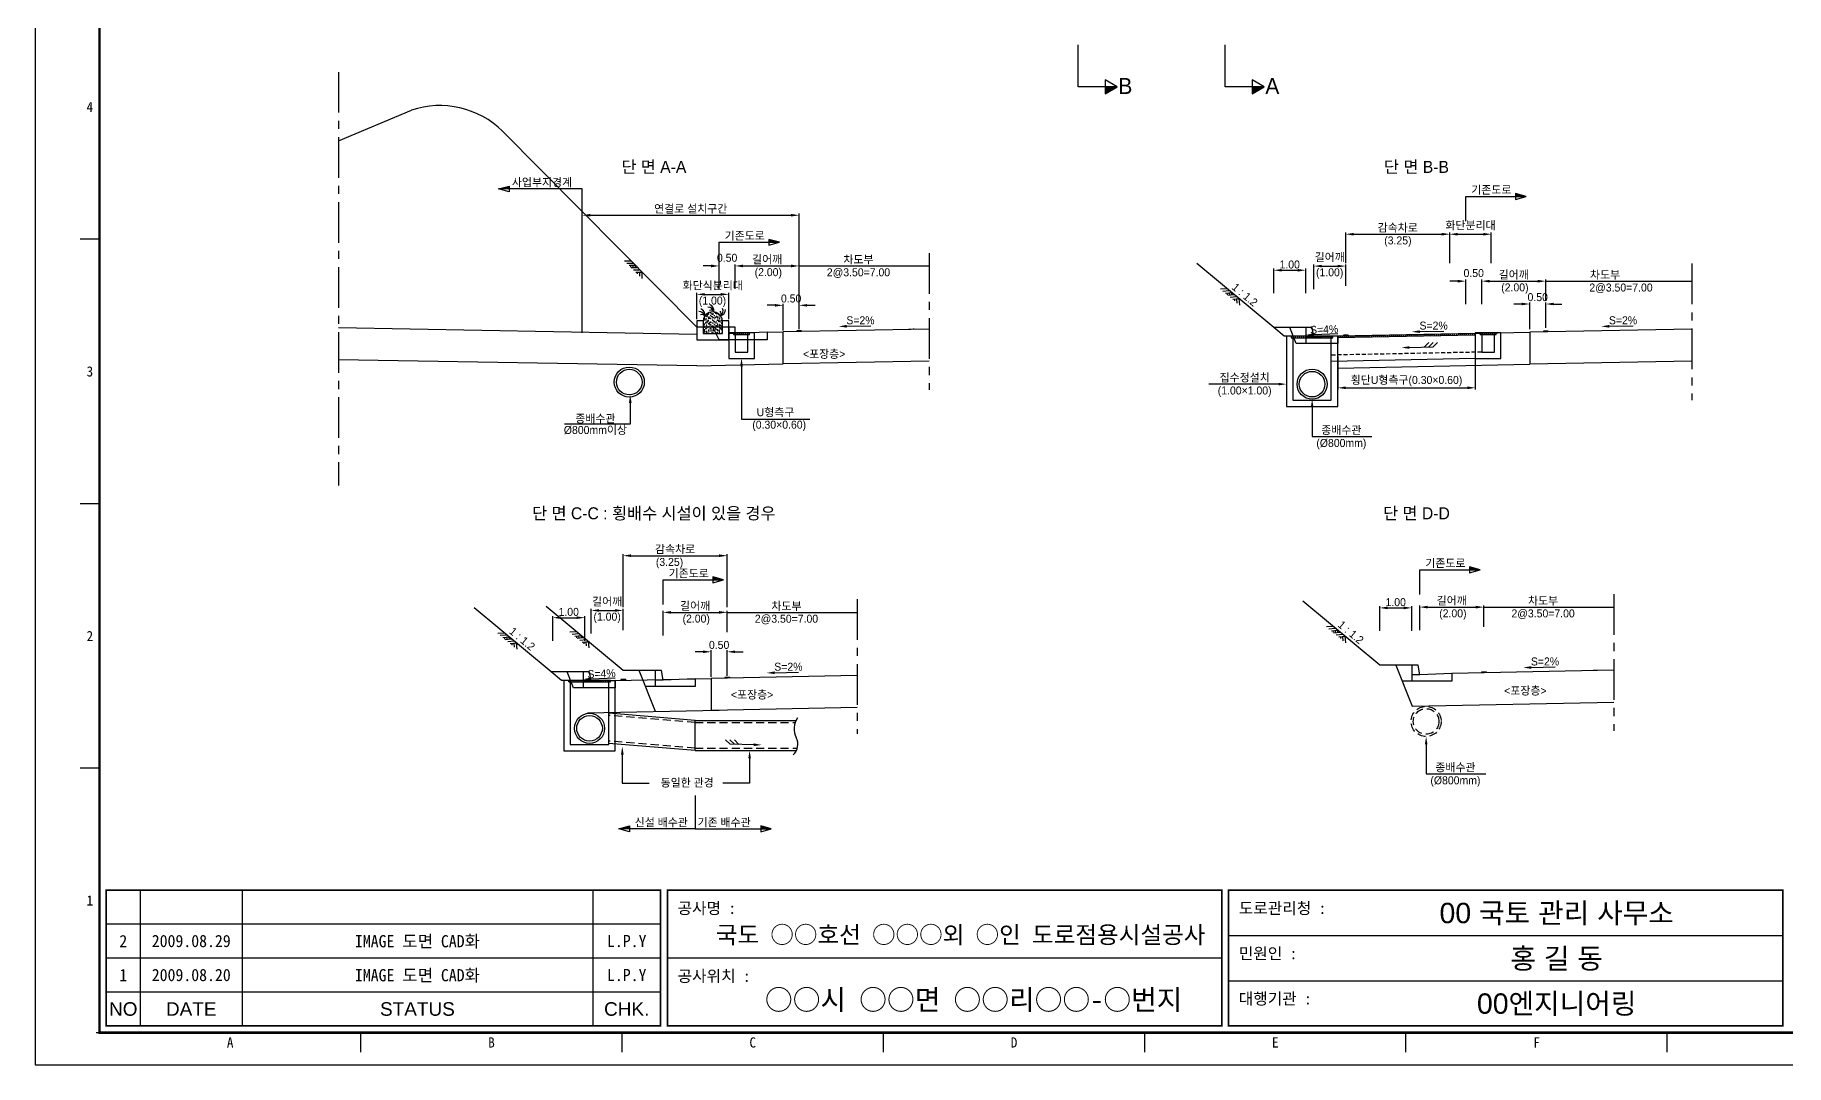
# Model space of a CAD drawing. Header units: millimetres. Extents: x 585 to 1008, y -13 to 286.
# Drawn here: x 584.9 to 858.5, y -13.2 to 147.7 of the extents above; entities that cross this region are included whole.
import ezdxf
from ezdxf.enums import TextEntityAlignment as Align

# ---------------------------------------------------------------- set-up
doc = ezdxf.new("R2010")
doc.units = ezdxf.units.MM
doc.header["$LTSCALE"] = 0.2
doc.linetypes.add('CENTER', pattern=[50.8, 31.75, -6.35, 6.35, -6.35])
doc.linetypes.add('HIDDEN', pattern=[9.525, 6.35, -3.175])
for name, color, linetype in [('CZ-DIMT-0002', 7, 'Continuous'), ('CZ-EXST-0002', 1, 'Continuous'), ('CZ-LIN1-0007', 7, 'Continuous'), ('CZ-LIN2-0003', 3, 'Continuous'), ('CZ-LIN3-0005', 5, 'Continuous'), ('CZ-LINE-0001', 7, 'Continuous'), ('CZ-TEXT-BOX0', 7, 'Continuous'), ('TITLE', 7, 'Continuous')]:
    doc.layers.add(name, color=color, linetype=linetype)
doc.styles.add('견고딕', font='arial.ttf')
doc.styles.add('돋움', font='')
doc.styles.add('돋음체', font='')
doc.styles.get('돋움').set_extended_font_data('Dotum')
doc.styles.get('돋음체').set_extended_font_data('DotumChe')

msp = doc.modelspace()

# ---------------------------------------------------------------- hatches: boundary and pattern name
at = {"layer": 'CZ-EXST-0002'}
h = msp.add_hatch(dxfattribs=at)
h.set_pattern_fill('AR-SAND', color=256, scale=0.01, style=0)
h.set_pattern_definition([(37.5, (594.32378, -6.50222), (-0.0160003, 0.4894132), [0, -0.38608, 0, -0.4318, 0, -0.41275]), (7.5, (594.3238, -6.5022), (0.4495233, 0.716825), [0, -0.20828, 0, -0.34798, 0, -0.13335]), (327.5, (594.01136, -6.50222), (0.7909924, 0.0014372), [0, -0.127, 0, -0.4572, 0, -0.5969]), (317.5, (594.01136, -6.5022), (0.7635565, 0.2229293), [0, -0.0635, 0, -0.29972, 0, -0.3429])])
h.paths.add_polyline_path([(692.31, 102.05), (692.31, 103.05, 0.91737), (689.31, 103.05), (689.31, 102.05)])
h.paths.add_polyline_path([(690.81, 102.05), (691.31, 101.05), (692.31, 101.05), (692.31, 102.05)])
h.paths.add_polyline_path([(691.31, 101.05), (690.81, 102.05), (689.31, 102.05), (689.31, 101.05)])
h = msp.add_hatch(dxfattribs=at)
h.set_pattern_fill('ANSI31', color=256, scale=0.1, angle=45, style=0)
h.set_pattern_definition([(90, (788.8302, 35.68723), (-0.3175, 6e-17), [])])
h.paths.add_polyline_path([(810.71, 101.16), (810.71, 100.91), (813.21, 100.91), (813.21, 101.16)])
at = {"layer": 'CZ-LIN1-0007'}
for points in [[(703.94, 101.35), (703.94, 101.47), (704.69, 101.49), (704.69, 101.36)], [(721.44, 101.7), (721.44, 101.82), (722.19, 101.84), (722.19, 101.71)], [(820.59, 101.3), (820.59, 101.42), (821.34, 101.44), (821.34, 101.31)], [(789.34, 100.67), (789.34, 100.8), (790.09, 100.81), (790.09, 100.69)], [(676.43, 46.89), (676.43, 47.01), (677.18, 47.03), (677.18, 46.9)], [(692.68, 47.21), (692.68, 47.34), (693.43, 47.35), (693.43, 47.23)], [(810.9, 48.04), (810.9, 48.16), (811.65, 48.18), (811.65, 48.05)], [(828.4, 48.39), (828.4, 48.51), (829.15, 48.53), (829.15, 48.4)]]:
    msp.add_hatch(color=256, dxfattribs=at).paths.add_polyline_path(points)
at = {"layer": 'CZ-LIN2-0003'}
h = msp.add_hatch(dxfattribs=at)
h.set_pattern_fill('ANSI31', color=256, scale=0.1, angle=45, style=0)
h.set_pattern_definition([(90, (672.18262, 35.69723), (-0.3175, 6e-17), [])])
h.paths.add_polyline_path([(694.06, 101.17), (694.06, 100.92), (696.56, 100.92), (696.56, 101.17)])
h = msp.add_hatch(dxfattribs=at)
h.set_pattern_fill('ANSI31', color=256, scale=0.1, angle=45, style=0)
h.set_pattern_definition([(90, (599.32378, -6.40222), (-0.3175, 6e-17), [])])
h.paths.add_polyline_path([(781.21, 100.65), (781.21, 100.4), (787.71, 100.4), (787.71, 100.65)])
h = msp.add_hatch(dxfattribs=at)
h.set_pattern_fill('ANSI31', color=256, scale=0.1, angle=45, style=0)
h.set_pattern_definition([(90, (594.32378, -6.50222), (-0.3175, 6e-17), [])])
h.paths.add_polyline_path([(809.96, 100.83), (809.96, 101.08), (788.46, 100.65), (788.46, 100.4)])
h = msp.add_hatch(dxfattribs=at)
h.set_pattern_fill('ANSI31', color=256, scale=0.1, angle=45, style=0)
h.set_pattern_definition([(90, (486.4184, -60.18425), (-0.3175, 6e-17), [])])
h.paths.add_polyline_path([(668.31, 46.87), (668.31, 46.62), (674.81, 46.62), (674.81, 46.87)])
at = {"layer": 'CZ-LINE-0001'}
for points in [[(754.02, 139.61), (752.12, 139.61), (752.12, 138.51)], [(776.99, 139.61), (775.09, 139.61), (775.09, 138.51)], [(659.01, 123.65), (659.01, 124.11), (657.36, 123.65)], [(816.24, 122.48), (816.24, 122.94), (817.88, 122.48)], [(699.59, 115.31), (699.59, 115.77), (701.23, 115.31)], [(690.83, 62.56), (690.83, 63.02), (692.47, 62.56)], [(809.05, 64.14), (809.05, 64.6), (810.69, 64.14)], [(677.8, 23.66), (677.8, 24.12), (676.16, 23.66)], [(698.31, 23.66), (698.31, 24.12), (699.95, 23.66)]]:
    msp.add_hatch(color=256, dxfattribs=at).paths.add_polyline_path(points)

# ---------------------------------------------------------------- linework, layer by layer
at = {"layer": 'CZ-EXST-0002'}
for p, q in [((693.31, 102.05), (688.31, 102.05)), ((691.81, 100.05), (690.81, 102.05)), ((693.31, 102.05), (693.31, 100.05)), ((694.31, 102.05), (693.31, 102.05)), ((694.31, 101.05), (694.31, 102.05)), ((699.31, 101.25), (694.31, 101.05)), ((699.31, 101.25), (699.31, 100.05)), ((724.64, 101.76), (701.81, 101.3)), ((783.46, 102), (778.46, 102)), ((781.96, 99.5), (780.96, 102)), ((783.46, 102), (783.46, 99.5)), ((784.46, 102), (783.46, 102)), ((784.71, 100.5), (784.46, 102)), ((843.79, 101.76), (818.46, 101.25)), ((693.31, 100.05), (691.81, 100.05)), ((694.31, 101.05), (693.31, 101.05)), ((699.31, 100.05), (693.31, 100.05)), ((783.46, 99.5), (781.96, 99.5)), ((784.71, 100.5), (783.46, 100.5)), ((788.46, 99.5), (783.46, 99.5)), ((788.46, 100.65), (784.71, 100.5)), ((788.46, 100.65), (788.46, 99.5)), ((809.96, 101.16), (809.96, 97.16)), ((813.96, 101.16), (809.96, 101.16)), ((810.96, 101.16), (810.96, 98.16)), ((812.96, 98.16), (812.96, 101.16)), ((813.96, 97.16), (813.96, 101.16)), ((724.64, 96.76), (701.81, 96.3)), ((809.96, 97.16), (813.96, 97.16)), ((810.96, 98.16), (812.96, 98.16)), ((843.79, 96.76), (818.46, 96.25)), ((676.81, 48.42), (664.81, 58.42)), ((670.56, 48.22), (665.56, 48.22)), ((669.06, 45.72), (668.06, 48.22)), ((671.56, 48.22), (670.56, 48.22)), ((670.56, 48.22), (670.56, 45.72)), ((671.81, 46.72), (670.56, 46.72)), ((671.81, 46.72), (671.56, 48.22)), ((675.56, 46.87), (671.81, 46.72)), ((675.56, 46.87), (675.56, 45.72)), ((681.81, 48.42), (676.81, 48.42)), ((681.86, 42.02), (679.31, 48.42)), ((681.81, 48.42), (681.81, 45.92)), ((682.81, 48.42), (681.81, 48.42)), ((683.06, 46.92), (681.81, 46.92)), ((683.06, 46.92), (682.81, 48.42)), ((688.06, 47.12), (683.06, 46.92)), ((688.06, 47.12), (688.06, 45.92)), ((713.39, 47.63), (690.56, 47.17)), ((670.56, 45.72), (669.06, 45.72)), ((675.56, 45.72), (670.56, 45.72)), ((681.81, 45.92), (680.31, 45.92)), ((688.06, 45.92), (681.81, 45.92)), ((713.39, 42.63), (690.56, 42.17))]:
    msp.add_line(p, q, dxfattribs=at)
msp.add_lwpolyline([(810.71, 101.16), (810.71, 100.91), (813.21, 100.91), (813.21, 101.16)], close=True, dxfattribs=at)
at = {"layer": 'CZ-LIN1-0007'}
for p, q in [((704.69, 101.49), (703.94, 101.47)), ((703.94, 101.47), (703.94, 101.35)), ((704.69, 101.49), (704.69, 101.36)), ((721.44, 101.82), (721.44, 101.7)), ((722.19, 101.84), (722.19, 101.71)), ((821.34, 101.44), (820.59, 101.42)), ((820.59, 101.42), (820.59, 101.3)), ((821.34, 101.44), (821.34, 101.31)), ((790.09, 100.81), (789.34, 100.8)), ((789.34, 100.8), (789.34, 100.67)), ((790.09, 100.81), (790.09, 100.69)), ((677.18, 47.03), (676.43, 47.01)), ((676.43, 47.01), (676.43, 46.89)), ((677.18, 47.03), (677.18, 46.9)), ((693.43, 47.35), (692.68, 47.34)), ((692.68, 47.34), (692.68, 47.21)), ((693.43, 47.35), (693.43, 47.23)), ((811.65, 48.18), (810.9, 48.16)), ((810.9, 48.16), (810.9, 48.04)), ((811.65, 48.18), (811.65, 48.05)), ((828.4, 48.51), (828.4, 48.39)), ((829.15, 48.53), (829.15, 48.4))]:
    msp.add_line(p, q, dxfattribs=at)
at = {"layer": 'CZ-LIN2-0003'}
for p, q in [((688.31, 100.9), (632.33, 101.93)), ((688.31, 103.05), (688.31, 100.05)), ((689.31, 103.05), (688.31, 103.05)), ((689.31, 103.05), (689.31, 101.05)), ((692.31, 101.05), (692.31, 103.05)), ((693.31, 103.05), (692.31, 103.05)), ((693.31, 100.05), (693.31, 103.05)), ((701.81, 96.3), (701.81, 101.3)), ((780.08, 100.65), (778.46, 102)), ((818.46, 101.25), (818.46, 96.25)), ((688.31, 100.05), (693.31, 100.05)), ((689.31, 101.05), (692.31, 101.05)), ((697.31, 101.17), (693.31, 101.17)), ((693.31, 101.17), (693.31, 97.17)), ((694.31, 101.17), (694.31, 98.17)), ((696.31, 98.17), (696.31, 101.17)), ((697.31, 97.17), (697.31, 101.17)), ((780.46, 100.65), (780.08, 100.65)), ((780.46, 100.65), (780.46, 89.65)), ((781.46, 100.65), (780.46, 100.65)), ((781.46, 100.65), (781.46, 90.65)), ((787.46, 90.65), (787.46, 100.65)), ((788.46, 100.65), (787.46, 100.65)), ((809.96, 101.08), (788.46, 100.65)), ((809.96, 100.83), (788.46, 100.4)), ((788.46, 89.65), (788.46, 100.65)), ((813.96, 101.16), (812.96, 101.16)), ((688.31, 96.03), (632.33, 96.93)), ((693.31, 97.17), (697.31, 97.17)), ((694.31, 98.17), (696.31, 98.17)), ((809.96, 97.16), (787.46, 96.71)), ((781.46, 90.65), (787.46, 90.65)), ((780.46, 89.65), (788.46, 89.65)), ((665.56, 48.22), (653.56, 58.22)), ((800.02, 49.25), (795.02, 49.25)), ((797.52, 49.25), (800.09, 42.82)), ((801.02, 49.25), (800.02, 49.25)), ((800.02, 49.25), (800.02, 46.75)), ((801.27, 47.75), (801.02, 49.25)), ((667.18, 46.87), (665.56, 48.22)), ((667.56, 46.87), (667.18, 46.87)), ((667.56, 46.87), (667.56, 35.87)), ((668.56, 46.87), (667.56, 46.87)), ((668.56, 46.87), (668.56, 36.87)), ((674.56, 36.87), (674.56, 46.87)), ((674.56, 46.87), (675.56, 46.87)), ((675.56, 35.87), (675.56, 46.87)), ((690.56, 47.17), (690.56, 42.17)), ((800.02, 46.75), (798.52, 46.75)), ((801.27, 47.75), (800.02, 47.75)), ((806.27, 46.75), (800.02, 46.75)), ((806.27, 47.95), (801.27, 47.75)), ((831.6, 48.45), (806.27, 47.95)), ((806.27, 47.95), (806.27, 46.75)), ((671.26, 41.81), (691.81, 42.22)), ((688.06, 40.61), (674.56, 41.72)), ((800.09, 42.82), (831.6, 43.45)), ((688.06, 35.91), (688.06, 40.61)), ((667.56, 35.87), (675.56, 35.87)), ((668.56, 36.87), (674.56, 36.87)), ((688.06, 35.91), (674.56, 37.02))]:
    msp.add_line(p, q, dxfattribs=at)
at = {"layer": 'CZ-LIN2-0003', "linetype": 'HIDDEN', "ltscale": 0.5}
msp.add_line((810.96, 98.16), (787.46, 97.69), dxfattribs=at)
at = {"layer": 'CZ-LIN2-0003', "linetype": 'HIDDEN'}
for p, q in [((688.06, 40.26), (674.56, 41.37)), ((688.06, 36.26), (674.56, 37.37))]:
    msp.add_line(p, q, dxfattribs=at)
at = {"layer": 'CZ-LIN2-0003'}
for points in [[(699.31, 101.25), (701.81, 101.3)], [(788.46, 100.65), (818.46, 101.25)], [(688.31, 96.03), (701.81, 96.3)], [(788.46, 95.65), (818.46, 96.25)], [(675.56, 46.87), (690.56, 47.17)]]:
    msp.add_lwpolyline(points, dxfattribs=at)
for points in [[(694.06, 101.17), (694.06, 100.92), (696.56, 100.92), (696.56, 101.17)], [(781.21, 100.65), (781.21, 100.4), (787.71, 100.4), (787.71, 100.65)], [(668.31, 46.87), (668.31, 46.62), (674.81, 46.62), (674.81, 46.87)]]:
    msp.add_lwpolyline(points, close=True, dxfattribs=at)
for centre, radius in [((677.77, 93.47), 2.35), ((677.77, 93.47), 2), ((784.46, 93.15), 2.35), ((784.46, 93.15), 2), ((671.56, 39.37), 2.35), ((671.56, 39.37), 2)]:
    msp.add_circle(centre, radius, dxfattribs=at)
at = {"layer": 'CZ-LIN2-0003', "linetype": 'HIDDEN'}
for radius in [2.35, 2]:
    msp.add_circle((802.27, 40.45), radius, dxfattribs=at)
at = {"layer": 'CZ-LIN2-0003'}
for centre, radius, start, end in [((688.69, 103.64), 0.88, 7.8639, 92.7752), ((689.15, 103.61), 0.44, 19.771, 124.0366), ((688.58, 103.98), 1, 347.1802, 67.3267), ((690.81, 102.92), 1.51, 4.9353, 175.0647), ((690.1, 104.3), 0.88, 7.8639, 92.7752), ((690.56, 104.27), 0.44, 19.771, 124.0366), ((690, 104.64), 1, 347.1802, 67.3267), ((691.71, 104.17), 0.44, 312.3437, 56.6093), ((691.56, 104.6), 0.88, 300.4367, 25.348), ((691.83, 104.83), 1, 279.753, 359.8994)]:
    msp.add_arc(centre, radius, start, end, dxfattribs=at)
at = {"layer": 'CZ-LIN3-0005'}
for p, q in [((801.97, 98.93), (802.67, 99.64)), ((802.66, 98.95), (803.37, 99.66)), ((803.36, 98.96), (804.06, 99.67)), ((693.51, 36.89), (692.8, 37.6)), ((694.21, 36.88), (693.5, 37.59)), ((694.9, 36.86), (694.19, 37.57))]:
    msp.add_line(p, q, dxfattribs=at)
msp.add_lwpolyline([(799.66, 98.88), (803.36, 98.96)], dxfattribs=at)
at = {"layer": 'CZ-LIN3-0005', "extrusion": (0, 0, -1)}
msp.add_lwpolyline([(-697.21, 36.81), (-693.51, 36.89)], dxfattribs=at)
at = {"layer": 'CZ-LIN3-0005'}
msp.add_solid([(799.67, 98.67), (798.41, 98.85), (799.66, 99.09)], dxfattribs=at)
at = {"layer": 'CZ-LIN3-0005', "extrusion": (0, 0, -1)}
msp.add_solid([(-697.2, 36.6), (-698.46, 36.78), (-697.21, 37.02)], dxfattribs=at)
at = {"layer": 'CZ-LINE-0001'}
for p, q in [((747.88, 139.61), (747.88, 146.15)), ((770.85, 139.61), (770.85, 146.15)), ((754.02, 139.61), (747.88, 139.61)), ((754.02, 139.61), (752.12, 140.71)), ((752.12, 140.71), (752.12, 138.51)), ((752.12, 138.51), (754.02, 139.61)), ((776.99, 139.61), (770.85, 139.61)), ((776.99, 139.61), (775.09, 140.71)), ((775.09, 140.71), (775.09, 138.51)), ((775.09, 138.51), (776.99, 139.61)), ((632.33, 131.19), (643.72, 135.95)), ((688.31, 102.05), (657.98, 132.66)), ((657.36, 123.65), (659.01, 124.11)), ((670.42, 123.65), (657.36, 123.65)), ((659.01, 123.19), (657.36, 123.65)), ((659.01, 124.11), (659.01, 123.19)), ((670.42, 119.79), (670.42, 123.65)), ((808.46, 118.63), (808.46, 122.48)), ((808.46, 122.48), (817.88, 122.48)), ((817.88, 122.48), (816.24, 122.94)), ((816.24, 122.94), (816.24, 122.02)), ((816.24, 122.02), (817.88, 122.48)), ((670.42, 101.15), (670.42, 119.79)), ((671.67, 119.54), (703.06, 119.54)), ((704.31, 101.73), (704.31, 119.79)), ((691.81, 111.45), (691.81, 115.31)), ((691.81, 115.31), (701.23, 115.31)), ((701.23, 115.31), (699.59, 115.77)), ((699.59, 115.77), (699.59, 114.85)), ((699.59, 114.85), (701.23, 115.31)), ((789.71, 112.07), (789.71, 116.83)), ((790.96, 116.58), (804.71, 116.58)), ((805.96, 112.07), (805.96, 116.83)), ((805.96, 112.07), (805.96, 116.83)), ((807.21, 116.58), (811.21, 116.58)), ((812.46, 112.07), (812.46, 116.83)), ((677.03, 112.44), (678.03, 112.43)), ((677.38, 112.08), (678.38, 112.08)), ((677.73, 111.72), (678.73, 111.72)), ((678.02, 111.43), (678.02, 111.72)), ((678.08, 111.37), (679.08, 111.37)), ((678.38, 111.37), (678.38, 111.72)), ((678.44, 111.01), (679.44, 111.01)), ((678.73, 111.37), (678.73, 111.72)), ((678.79, 110.66), (679.79, 110.66)), ((679.08, 110.37), (679.08, 110.66)), ((679.43, 110.01), (679.43, 110.66)), ((679.78, 109.66), (679.79, 110.66)), ((690.56, 111.62), (689.31, 111.62)), ((691.81, 108.02), (691.81, 111.87)), ((694.31, 108.02), (694.31, 111.87)), ((694.31, 108.02), (694.31, 111.87)), ((695.56, 111.62), (696.81, 111.62)), ((695.56, 111.62), (703.06, 111.62)), ((704.31, 108.55), (704.31, 111.87)), ((704.31, 111.62), (724.65, 111.62)), ((778.46, 107.35), (778.46, 111.2)), ((779.71, 110.95), (782.21, 110.95)), ((783.46, 107.35), (783.46, 111.2)), ((784.71, 108), (784.71, 111.85)), ((785.96, 111.6), (788.46, 111.6)), ((789.71, 108.53), (789.71, 111.85)), ((808.46, 105.64), (808.46, 109.49)), ((810.96, 105.64), (810.96, 109.49)), ((810.96, 105.64), (810.96, 109.49)), ((820.96, 106.17), (820.96, 109.49)), ((688.31, 103.3), (688.31, 107.43)), ((689.56, 107.18), (692.06, 107.18)), ((693.31, 103.3), (693.31, 107.43)), ((770.14, 108.02), (771.14, 108.11)), ((770.52, 107.7), (771.52, 107.79)), ((770.91, 107.38), (771.9, 107.47)), ((771.23, 107.11), (771.2, 107.4)), ((771.29, 107.06), (772.29, 107.15)), ((771.58, 107.08), (771.55, 107.43)), ((771.68, 106.74), (772.67, 106.83)), ((771.94, 107.11), (771.9, 107.47)), ((807.21, 109.24), (805.96, 109.24)), ((812.21, 109.24), (813.46, 109.24)), ((812.21, 109.24), (819.71, 109.24)), ((820.96, 109.24), (843.79, 109.24)), ((700.56, 105.47), (699.31, 105.47)), ((701.81, 101.55), (701.81, 105.72)), ((704.31, 101.73), (704.31, 105.72)), ((705.56, 105.47), (706.81, 105.47)), ((772.06, 106.42), (773.06, 106.51)), ((772.38, 106.15), (772.35, 106.44)), ((772.76, 105.83), (772.7, 106.47)), ((773.15, 105.51), (773.06, 106.51)), ((817.21, 105.67), (815.96, 105.67)), ((818.46, 101.76), (818.46, 105.92)), ((820.96, 101.93), (820.96, 105.92)), ((822.21, 105.67), (823.46, 105.67)), ((788.46, 97.46), (788.46, 92.33)), ((809.96, 97.89), (809.96, 92.33)), ((789.71, 92.58), (808.71, 92.58)), ((676.81, 58.29), (676.81, 66.6)), ((678.06, 66.35), (691.81, 66.35)), ((693.06, 58.29), (693.06, 66.6)), ((692.47, 62.56), (690.83, 63.02)), ((690.83, 63.02), (690.83, 62.1)), ((801.27, 60.29), (801.27, 64.14)), ((801.27, 64.14), (810.69, 64.14)), ((810.69, 64.14), (809.05, 64.6)), ((809.05, 64.6), (809.05, 63.68)), ((809.05, 63.68), (810.69, 64.14)), ((683.06, 58.7), (683.06, 62.56)), ((683.06, 62.56), (692.47, 62.56)), ((690.83, 62.1), (692.47, 62.56)), ((671.81, 54.19), (671.81, 58.04)), ((673.06, 57.79), (675.56, 57.79)), ((676.81, 54.72), (676.81, 58.04)), ((683.06, 53.89), (683.06, 57.74)), ((684.31, 57.49), (691.81, 57.49)), ((693.06, 54.42), (693.06, 57.74)), ((693.06, 57.49), (713.39, 57.49)), ((795.02, 49.25), (783.02, 59.25)), ((795.02, 54.59), (795.02, 58.44)), ((796.27, 58.19), (798.77, 58.19)), ((800.02, 54.59), (800.02, 58.44)), ((801.27, 54.71), (801.27, 58.56)), ((802.52, 58.31), (810.02, 58.31)), ((811.27, 55.25), (811.27, 58.56)), ((811.27, 58.31), (831.61, 58.31)), ((665.81, 53.06), (665.81, 56.91)), ((667.06, 56.66), (669.56, 56.66)), ((670.81, 53.06), (670.81, 56.91)), ((786.7, 55.26), (787.7, 55.35)), ((787.09, 54.94), (788.08, 55.03)), ((657.24, 54.23), (658.23, 54.32)), ((657.62, 53.91), (658.62, 54)), ((658, 53.59), (659, 53.68)), ((658.32, 53.33), (658.3, 53.62)), ((658.39, 53.27), (659.38, 53.36)), ((658.68, 53.3), (658.65, 53.65)), ((658.77, 52.95), (659.77, 53.04)), ((659.03, 53.33), (659, 53.68)), ((659.16, 52.63), (660.15, 52.72)), ((659.47, 52.37), (659.45, 52.66)), ((659.86, 52.05), (659.8, 52.69)), ((660.24, 51.73), (660.15, 52.72)), ((668.49, 54.43), (669.48, 54.52)), ((668.87, 54.11), (669.87, 54.2)), ((669.25, 53.79), (670.25, 53.88)), ((669.57, 53.53), (669.55, 53.82)), ((669.64, 53.47), (670.63, 53.56)), ((669.93, 53.5), (669.9, 53.85)), ((670.02, 53.15), (671.02, 53.24)), ((670.28, 53.53), (670.25, 53.88)), ((670.41, 52.83), (671.4, 52.92)), ((670.72, 52.57), (670.7, 52.86)), ((671.11, 52.25), (671.05, 52.89)), ((671.49, 51.93), (671.4, 52.92)), ((787.47, 54.62), (788.47, 54.71)), ((787.79, 54.35), (787.76, 54.64)), ((787.86, 54.3), (788.85, 54.39)), ((788.15, 54.32), (788.12, 54.68)), ((788.24, 53.98), (789.24, 54.07)), ((788.5, 54.36), (788.47, 54.71)), ((788.63, 53.66), (789.62, 53.75)), ((788.94, 53.39), (788.92, 53.68)), ((789.33, 53.07), (789.27, 53.72)), ((789.71, 52.75), (789.62, 53.75)), ((689.31, 51.33), (688.06, 51.33)), ((690.56, 47.42), (690.56, 51.58)), ((693.06, 47.6), (693.06, 51.58)), ((694.31, 51.33), (695.56, 51.33)), ((688.06, 28.9), (688.06, 23.66)), ((688.06, 28.9), (688.06, 23.66)), ((676.16, 23.66), (677.8, 24.12)), ((688.06, 23.66), (676.16, 23.66)), ((677.8, 23.2), (676.16, 23.66)), ((677.8, 24.12), (677.8, 23.2)), ((688.06, 23.66), (699.95, 23.66)), ((699.95, 23.66), (698.31, 24.12)), ((698.31, 24.12), (698.31, 23.2)), ((698.31, 23.2), (699.95, 23.66))]:
    msp.add_line(p, q, dxfattribs=at)
at = {"layer": 'CZ-LINE-0001', "linetype": 'CENTER'}
for p, q in [((632.33, 141.92), (632.33, 77.33)), ((724.64, 113.63), (724.64, 92.28)), ((843.79, 111.99), (843.79, 90.64)), ((831.6, 60.33), (831.6, 38.97)), ((713.39, 59.57), (713.39, 38.49))]:
    msp.add_line(p, q, dxfattribs=at)
at = {"layer": 'CZ-LINE-0001', "color": 3}
msp.add_line((778.46, 102), (766.46, 112), dxfattribs=at)
at = {"layer": 'CZ-LINE-0001', "color": 1}
for p, q in [((688.06, 40.61), (703.82, 40.61)), ((688.06, 35.91), (703.89, 35.91))]:
    msp.add_line(p, q, dxfattribs=at)
at = {"layer": 'CZ-LINE-0001', "color": 1, "linetype": 'HIDDEN'}
for p, q in [((688.06, 40.26), (703.67, 40.26)), ((688.06, 36.26), (704.02, 36.26))]:
    msp.add_line(p, q, dxfattribs=at)
at = {"layer": 'CZ-LINE-0001'}
for points in [[(711.74, 102.19), (715.49, 102.27)], [(801.28, 101.36), (805.03, 101.43)], [(830.89, 102.19), (834.64, 102.27)], [(779.21, 93.15), (768.33, 93.15)], [(677.92, 90.23), (677.92, 86.92), (667.63, 86.92)], [(784.46, 89.55), (784.46, 84.95), (793.81, 84.95)], [(700.48, 48.06), (704.23, 48.13)], [(818.7, 48.88), (822.45, 48.96)], [(802.27, 36.85), (802.27, 32.24), (811.62, 32.24)], [(676.68, 35.28), (676.68, 30.82), (680.87, 30.82)]]:
    msp.add_lwpolyline(points, dxfattribs=at)
at = {"layer": 'CZ-LINE-0001', "extrusion": (0, 0, -1)}
for points in [[(-784.71, 100.89), (-788.46, 101.04)], [(-695.31, 95.96), (-695.31, 87.69), (-705.97, 87.69)], [(-671.8, 47.1), (-675.56, 47.25)], [(-696.57, 34.66), (-696.57, 30.82), (-692.37, 30.82)]]:
    msp.add_lwpolyline(points, dxfattribs=at)
at = {"layer": 'CZ-LINE-0001'}
for centre, radius, start, end in [((648.19, 122.75), 13.93, 45.32, 108.7021), ((706.52, 39.3), 3, 145.0598, 207.4741), ((701.89, 36.88), 2.22, 312.2472, 27.728)]:
    msp.add_arc(centre, radius, start, end, dxfattribs=at)
for points in [[(671.67, 119.75), (671.67, 119.34), (670.42, 119.54)], [(703.06, 119.75), (703.06, 119.34), (704.31, 119.54)], [(790.96, 116.79), (790.96, 116.37), (789.71, 116.58)], [(804.71, 116.79), (804.71, 116.37), (805.96, 116.58)], [(807.21, 116.79), (807.21, 116.37), (805.96, 116.58)], [(811.21, 116.79), (811.21, 116.37), (812.46, 116.58)], [(690.56, 111.83), (690.56, 111.41), (691.81, 111.62)], [(695.56, 111.83), (695.56, 111.41), (694.31, 111.62)], [(695.56, 111.83), (695.56, 111.41), (694.31, 111.62)], [(703.06, 111.83), (703.06, 111.41), (704.31, 111.62)], [(779.71, 111.15), (779.71, 110.74), (778.46, 110.95)], [(782.21, 111.15), (782.21, 110.74), (783.46, 110.95)], [(785.96, 111.8), (785.96, 111.39), (784.71, 111.6)], [(788.46, 111.8), (788.46, 111.39), (789.71, 111.6)], [(807.21, 109.45), (807.21, 109.03), (808.46, 109.24)], [(812.21, 109.45), (812.21, 109.03), (810.96, 109.24)], [(812.21, 109.45), (812.21, 109.03), (810.96, 109.24)], [(819.71, 109.45), (819.71, 109.03), (820.96, 109.24)], [(689.56, 107.39), (689.56, 106.97), (688.31, 107.18)], [(692.06, 107.39), (692.06, 106.97), (693.31, 107.18)], [(700.56, 105.67), (700.56, 105.26), (701.81, 105.47)], [(705.56, 105.67), (705.56, 105.26), (704.31, 105.47)], [(817.21, 105.88), (817.21, 105.47), (818.46, 105.67)], [(822.21, 105.88), (822.21, 105.47), (820.96, 105.67)], [(711.74, 101.98), (710.49, 102.17), (711.73, 102.4)], [(801.29, 101.15), (800.03, 101.33), (801.28, 101.57)], [(830.89, 101.98), (829.64, 102.17), (830.88, 102.4)], [(779.21, 93.36), (780.46, 93.15), (779.21, 92.94)], [(677.71, 90.23), (677.92, 91.48), (678.13, 90.23)], [(784.25, 89.55), (784.46, 90.8), (784.67, 89.55)], [(789.71, 92.79), (789.71, 92.37), (788.46, 92.58)], [(808.71, 92.79), (808.71, 92.37), (809.96, 92.58)], [(678.06, 66.56), (678.06, 66.14), (676.81, 66.35)], [(691.81, 66.56), (691.81, 66.14), (693.06, 66.35)], [(673.06, 58), (673.06, 57.58), (671.81, 57.79)], [(675.56, 58), (675.56, 57.58), (676.81, 57.79)], [(684.31, 57.7), (684.31, 57.28), (683.06, 57.49)], [(691.81, 57.7), (691.81, 57.28), (693.06, 57.49)], [(796.27, 58.4), (796.27, 57.98), (795.02, 58.19)], [(798.77, 58.4), (798.77, 57.98), (800.02, 58.19)], [(802.52, 58.52), (802.52, 58.1), (801.27, 58.31)], [(810.02, 58.52), (810.02, 58.1), (811.27, 58.31)], [(667.06, 56.87), (667.06, 56.46), (665.81, 56.66)], [(669.56, 56.87), (669.56, 56.46), (670.81, 56.66)], [(689.31, 51.54), (689.31, 51.13), (690.56, 51.33)], [(694.31, 51.54), (694.31, 51.13), (693.06, 51.33)], [(700.48, 47.85), (699.23, 48.03), (700.48, 48.27)], [(818.7, 48.67), (817.45, 48.86), (818.7, 49.09)], [(676.47, 35.28), (676.68, 36.53), (676.89, 35.28)], [(802.07, 36.85), (802.27, 38.1), (802.48, 36.85)]]:
    msp.add_solid(points, dxfattribs=at)
at = {"layer": 'CZ-LINE-0001', "extrusion": (0, 0, -1)}
for points in [[(-784.7, 101.09), (-783.46, 100.84), (-784.72, 100.68)], [(-695.52, 95.96), (-695.31, 97.21), (-695.1, 95.96)], [(-671.8, 47.31), (-670.56, 47.05), (-671.81, 46.89)], [(-696.78, 34.66), (-696.57, 35.91), (-696.36, 34.66)]]:
    msp.add_solid(points, dxfattribs=at)
at = {"layer": 'TITLE', "color": 7, "linetype": 'Continuous'}
for p, q in [((595, 115.79), (591.98, 115.79)), ((595, 74.46), (591.98, 74.46)), ((595, 33.13), (591.98, 33.13)), ((635.83, -11.22), (635.83, -8.19)), ((676.65, -11.22), (676.65, -8.19)), ((717.47, -11.22), (717.47, -8.19)), ((758.3, -11.22), (758.3, -8.19)), ((799.12, -11.22), (799.12, -8.19)), ((839.95, -11.22), (839.95, -8.19))]:
    msp.add_line(p, q, dxfattribs=at)
at = {"layer": 'TITLE', "ltscale": 150}
for p, q in [((601.37, 14.09), (601.37, -7.13)), ((617.28, 14.09), (617.28, -7.13)), ((672.06, 14.09), (672.06, -7.13)), ((682.67, 8.78), (596.06, 8.78)), ((771.4, 7.01), (858.01, 7.01)), ((682.67, 3.48), (596.06, 3.48)), ((770.34, 3.48), (683.73, 3.48)), ((682.67, -1.83), (596.06, -1.83)), ((771.4, -0.06), (858.01, -0.06))]:
    msp.add_line(p, q, dxfattribs=at)
at = {"layer": 'TITLE'}
msp.add_line((1003.36, -8.19), (594.5, -8.19), dxfattribs=at)
msp.add_lwpolyline([(584.92, -13.23), (1008.28, -13.23), (1008.28, 286.15), (584.92, 286.15)], close=True, dxfattribs=at)
at = {"layer": 'TITLE', "linetype": 'Continuous', "const_width": 0.403}
msp.add_lwpolyline([(595, -8.19), (595, 281.11), (1003.25, 281.11), (1003.25, -8.19)], close=True, dxfattribs=at)
at = {"layer": 'TITLE', "ltscale": 150, "const_width": 0.265}
for points in [[(596.06, 14.09), (682.67, 14.09), (682.67, -7.13), (596.06, -7.13)], [(683.73, 14.09), (770.34, 14.09), (770.34, -7.13), (683.73, -7.13)], [(858.01, -7.13), (771.4, -7.13), (771.4, 14.09), (858.01, 14.09)]]:
    msp.add_lwpolyline(points, close=True, dxfattribs=at)

# ---------------------------------------------------------------- texts
at = {"layer": 'CZ-DIMT-0002', "style": '돋움'}
for s, height, p in [('B', 2.5, (755.28, 139.74)), ('A', 2.5, (778.24, 139.74)), ('(3.25)', 1.25, (797.86, 115.61)), ('차도부', 1.25, (713.58, 112.61)), ('(2.00)', 1.25, (699.49, 110.65)), ('2@3.50=7.00', 1.25, (713.58, 110.63)), ('(1.00)', 1.25, (787.2, 110.63)), ('차도부', 1.25, (830.23, 110.23)), ('(1.00)', 1.25, (690.77, 106.21)), ('(2.00)', 1.25, (816.14, 108.27)), ('2@3.50=7.00', 1.25, (832.72, 108.25)), ('S=2%', 1.25, (713.89, 103.13)), ('S=2%', 1.25, (803.44, 102.3)), ('S=2%', 1.25, (833.04, 103.13)), ('<포장층>', 1.25, (708.22, 97.86)), ('집수정설치', 1.25, (773.92, 94.18)), ('(1.00×1.00)', 1.25, (773.92, 92.16)), ('종배수관', 1.25, (672.48, 87.77)), ('U형측구', 1.25, (700.62, 88.77)), ('Ø800mm이상', 1.25, (672.48, 85.99)), ('(0.30×0.60)', 1.25, (701.19, 86.82)), ('종배수관', 1.25, (789.03, 85.97)), ('(Ø800mm)', 1.25, (789.03, 83.96)), ('(3.25)', 1.25, (684.06, 65.37)), ('(1.00)', 1.25, (674.31, 56.82)), ('차도부', 1.25, (702.33, 58.48)), ('(2.00)', 1.25, (806.45, 57.34)), ('2@3.50=7.00', 1.25, (820.55, 57.33)), ('차도부', 1.25, (820.55, 59.3)), ('(2.00)', 1.25, (688.23, 56.52)), ('2@3.50=7.00', 1.25, (702.33, 56.5)), ('S=2%', 1.25, (702.63, 49)), ('S=2%', 1.25, (820.85, 49.82)), ('<포장층>', 1.25, (696.96, 44.63)), ('<포장층>', 1.25, (817.78, 45.25)), ('종배수관', 1.25, (806.85, 33.27)), ('동일한 관경', 1.25, (686.82, 30.88)), ('(Ø800mm)', 1.25, (806.85, 31.25))]:
    msp.add_text(s, height=height, dxfattribs=at).set_placement(p, align=Align.MIDDLE_CENTER)
for s, p in [('사업부지경계', (659.43, 124.68)), ('기존도로', (809.32, 123.51)), ('기존도로', (692.67, 116.33)), ('기존도로', (802.14, 65.17)), ('기존도로', (683.92, 63.58)), ('신설 배수관', (678.62, 24.68)), ('기존 배수관', (688.44, 24.68))]:
    msp.add_text(s, height=1.25, dxfattribs=at).set_placement(p, align=Align.MIDDLE_LEFT)
for s, rotation, p in [('1 : 1.2', 320.1944, (773.95, 107.13)), ('S=4%', 2.2906, (786.34, 101.7)), ('1 : 1.2', 320.1944, (661.04, 53.35)), ('1 : 1.2', 320.1944, (790.51, 54.38)), ('S=4%', 2.2906, (673.43, 47.92))]:
    msp.add_text(s, height=1.25, rotation=rotation, dxfattribs=at).set_placement(p, align=Align.MIDDLE_CENTER)
at = {"layer": 'CZ-LINE-0001', "char_height": 1.25, "attachment_point": 5, "style": '돋움'}
for s, insert in [('\\A1;연결로 설치구간', (687.37, 120.49)), ('\\A1;감속차로', (797.84, 117.53)), ('\\A1;화단분리대', (809.21, 117.9)), ('\\A1;0.50', (693.06, 112.89)), ('\\A1;길어깨', (699.31, 112.57)), ('\\A1;1.00', (780.96, 111.84)), ('\\A1;길어깨', (787.21, 112.92)), ('\\A1;0.50', (809.71, 110.5)), ('\\A1;길어깨', (815.96, 110.18)), ('\\A1;화단식분리대', (690.81, 108.5)), ('\\A1;0.50', (703.06, 106.53)), ('\\A1;0.50', (819.71, 106.74)), ('\\A1;횡단U형측구(0.30×0.60)', (799.21, 93.62)), ('\\A1;감속차로', (684.93, 67.3)), ('\\A1;1.00', (668.31, 57.56)), ('\\A1;길어깨', (674.31, 59.11)), ('\\A1;길어깨', (688.06, 58.43)), ('\\A1;1.00', (797.52, 59.08)), ('\\A1;길어깨', (806.27, 59.26)), ('\\A1;0.50', (691.81, 52.4))]:
    msp.add_mtext(s, dxfattribs=dict(at, insert=insert))
at = {"layer": 'CZ-TEXT-BOX0', "style": '돋움'}
for s, p in [('단 면 A-A', (681.61, 127.1)), ('단 면 B-B', (800.76, 127.1)), ('단 면 C-C : 횡배수 시설이 있을 경우', (681.61, 72.97)), ('단 면 D-D', (800.76, 72.97))]:
    msp.add_text(s, height=1.875, dxfattribs=at).set_placement(p, align=Align.MIDDLE_CENTER)
at = {"layer": 'TITLE', "color": 3, "linetype": 'Continuous', "style": '돋음체'}
for s, p in [('4', (593.49, 136.46)), ('3', (593.49, 95.13)), ('2', (593.49, 53.8)), ('1', (593.49, 12.48)), ('A', (615.41, -9.71)), ('B', (656.24, -9.71)), ('C', (697.06, -9.71)), ('D', (737.89, -9.71)), ('E', (778.71, -9.71)), ('F', (819.54, -9.71))]:
    msp.add_text(s, height=1.59, dxfattribs=at).set_placement(p, align=Align.MIDDLE)
at = {"layer": 'TITLE', "style": '돋음체'}
for s, p in [('공사명 : ', (685.32, 10.37)), ('도로관리청 :', (773, 10.37)), ('민원인 :', (773, 3.3)), ('공사위치 :', (685.32, -0.24)), ('대행기관 :', (773, -3.77))]:
    msp.add_text(s, height=1.804, dxfattribs=at).set_placement(p)
at = {"layer": 'TITLE', "color": 7, "linetype": 'Continuous'}
for s, height, style, p in [('00 국토 관리 사무소', 3.1832, '견고딕', (822.67, 10.55)), ('국도 ○○호선 ○○○외 ○인 도로점용시설공사', 2.7, '돋음체', (729.54, 7.16)), ('홍 길 동', 3.183, '견고딕', (822.67, 3.48)), ('○○시 ○○면 ○○리○○-○번지', 3.1832, '돋음체', (731.57, -3)), ('00엔지니어링', 3.183, '견고딕', (822.67, -3.6))]:
    msp.add_text(s, height=height, dxfattribs=dict(at, style=style)).set_placement(p, align=Align.MIDDLE)
at = {"layer": 'TITLE', "color": 1, "linetype": 'Continuous', "style": '돋음체'}
msp.add_text('2', height=1.91, dxfattribs=at).set_placement((598.71, 6.13), align=Align.MIDDLE)
at = {"layer": 'TITLE', "linetype": 'Continuous'}
for s, height, style, p in [('2009.08.29', 1.91, '돋음체', (609.33, 6.13)), ('L.P.Y', 1.91, '돋음체', (677.37, 6.13)), ('1', 1.91, '돋음체', (598.71, 0.82)), ('2009.08.20', 1.91, '돋음체', (609.33, 0.82)), ('L.P.Y', 1.91, '돋음체', (677.37, 0.82)), ('NO', 2.122, '견고딕', (598.71, -4.48)), ('DATE', 2.122, '견고딕', (609.33, -4.48)), ('STATUS', 2.122, '견고딕', (644.67, -4.48)), ('CHK.', 2.122, '견고딕', (677.37, -4.48))]:
    msp.add_text(s, height=height, dxfattribs=dict(at, style=style)).set_placement(p, align=Align.MIDDLE)
at = {"layer": 'TITLE', "style": '돋음체'}
for p in [(644.67, 6.13), (644.67, 0.82)]:
    msp.add_text('IMAGE 도면 CAD화', height=1.9099, dxfattribs=at).set_placement(p, align=Align.MIDDLE)

doc.saveas('drawing.dxf')
